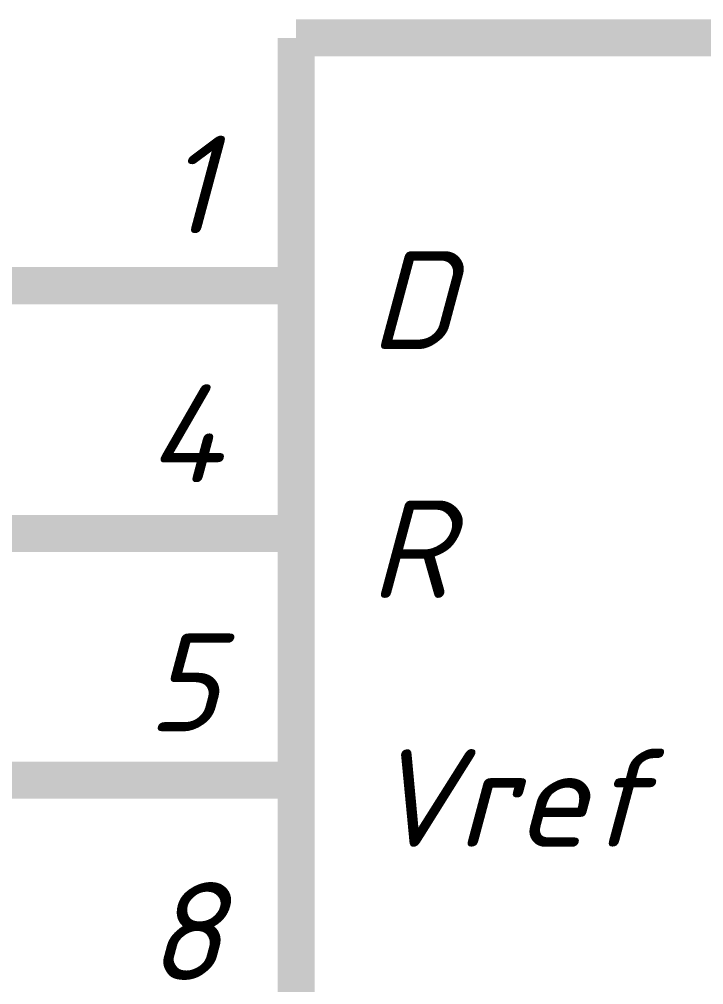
# Model space of a CAD drawing. Header units: inches. Extents: x 0 to 841, y 0 to 594.
# Drawn here: x 471.9 to 485.74, y 388.36 to 407.87 of the extents above; entities that cross this region are included whole.
import ezdxf

# ---------------------------------------------------------------- set-up
doc = ezdxf.new("R2010")
doc.units = ezdxf.units.IN
doc.layers.add('Sheet', color=255, linetype='Continuous')
doc.styles.get("Standard").update_dxf_attribs({"font": 'isocpeui.ttf'})

msp = doc.modelspace()

# ---------------------------------------------------------------- linework, layer by layer
at = {"layer": 'Sheet'}
for points in [[(472.512, 402.491, 0.749, 0.749, 0), (455.018, 402.491, 0.749, 0.749, 0), (455.018, 407.499, 0.749, 0.749, 0)], [(477.498, 407.499, 0.749, 0.749, 0), (512.51, 407.499, 0.749, 0.749, 0)], [(477.498, 377.494, 0.749, 0.749, 0), (477.498, 407.499, 0.749, 0.749, 0)], [(472.512, 402.491, 0.749, 0.749, 0), (477.498, 402.491, 0.749, 0.749, 0)], [(477.498, 402.491, 0.3, 0.3, 0), (472.512, 402.491, 0.3, 0.3, 0)], [(455.018, 397.482, 0.749, 0.749, 0), (472.512, 397.482, 0.749, 0.749, 0)], [(472.512, 397.482, 0.749, 0.749, 0), (477.498, 397.482, 0.749, 0.749, 0)], [(477.498, 397.482, 0.3, 0.3, 0), (472.512, 397.482, 0.3, 0.3, 0)], [(472.512, 392.496, 0.749, 0.749, 0), (467.504, 392.496, 0.749, 0.749, 0), (447.517, 392.496, 0.749, 0.749, 0)], [(472.512, 392.496, 0.749, 0.749, 0), (477.498, 392.496, 0.749, 0.749, 0)], [(477.498, 392.496, 0.3, 0.3, 0), (472.512, 392.496, 0.3, 0.3, 0)]]:
    msp.add_lwpolyline(points, format="xyseb", dxfattribs=at)

# ---------------------------------------------------------------- texts
for s, height, p in [('1', 1.976, (474.848, 403.546)), ('D', 1.976, (478.98, 401.211)), ('4', 1.976, (474.489, 398.515)), ('R', 1.976, (478.98, 396.18)), ('5', 1.976, (474.489, 393.485)), ('Vref', 1.9764, (478.98, 391.149)), ('8', 1.976, (474.489, 388.454))]:
    msp.add_text(s, height=height, dxfattribs=at).set_placement(p)

doc.saveas('drawing.dxf')
